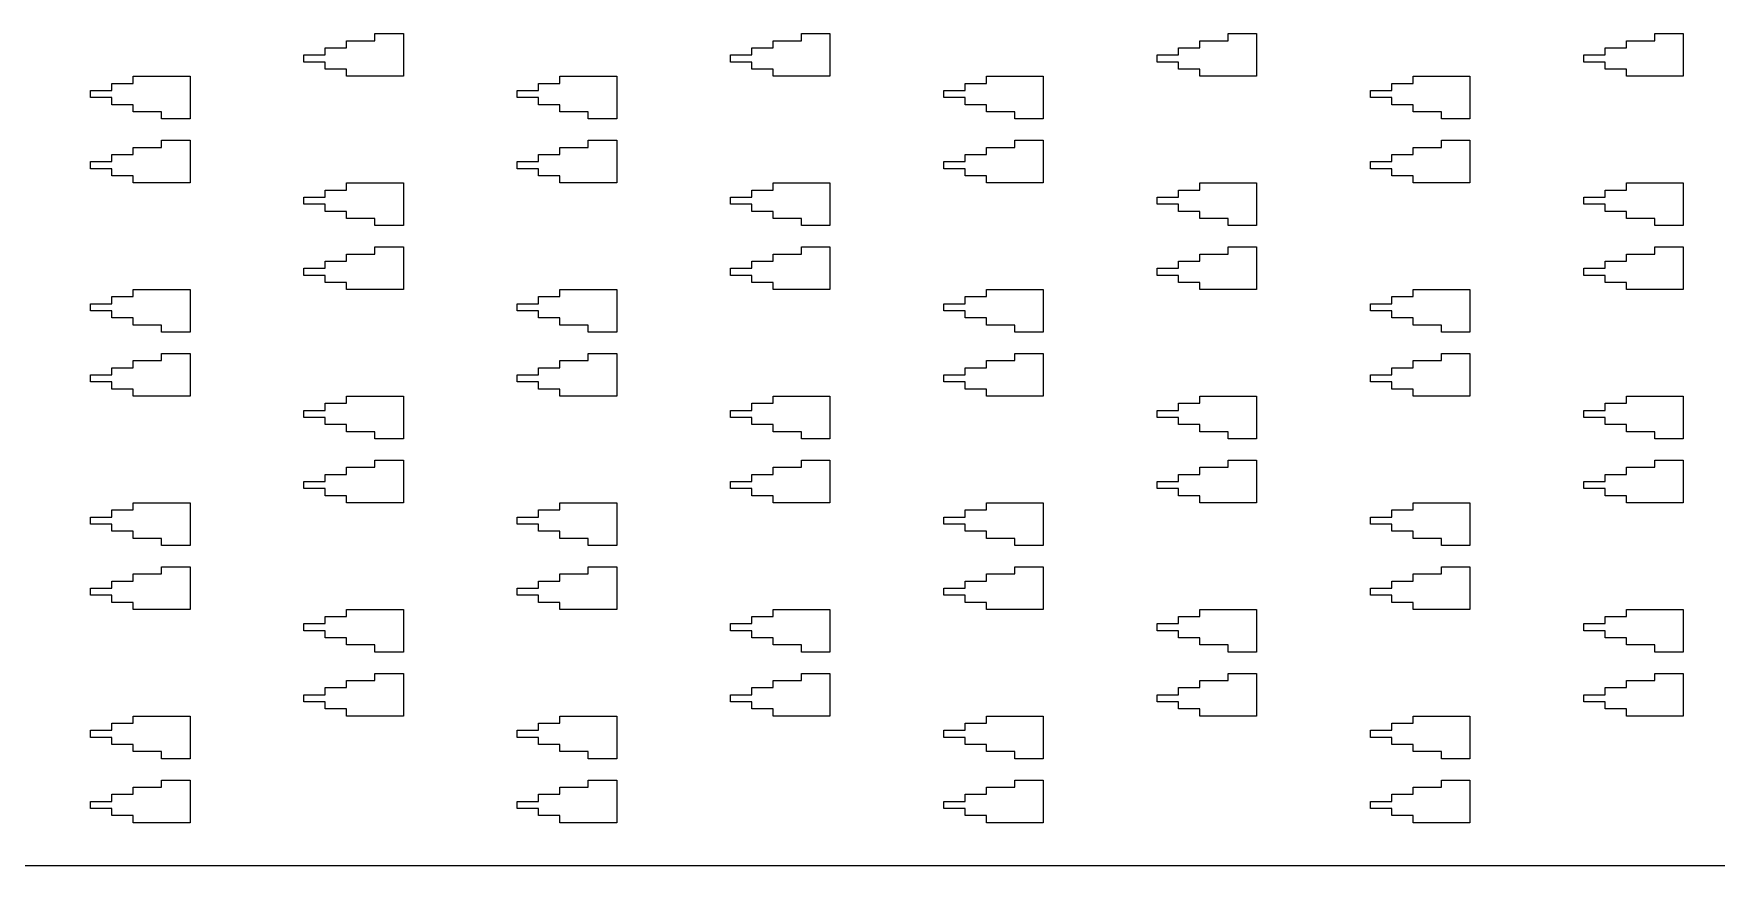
# Model space of a CAD drawing. Extents: x -38350 to 38650, y -35000 to 36000.
# Drawn here: x 992 to 1228.7, y 35000 to 35117 of the extents above; entities that cross this region are included whole.
import ezdxf

# ---------------------------------------------------------------- set-up
doc = ezdxf.new("R2010")
doc.units = 0
doc.header["$MEASUREMENT"] = 0

msp = doc.modelspace()

# ---------------------------------------------------------------- linework, layer by layer
for p, q in [((1036, 35115), (1036, 35116)), ((1036, 35116), (1040, 35116)), ((1040, 35116), (1040, 35117)), ((1040, 35117), (1044, 35117)), ((1044, 35117), (1044, 35111)), ((1096, 35115), (1096, 35116)), ((1096, 35116), (1100, 35116)), ((1100, 35116), (1100, 35117)), ((1100, 35117), (1104, 35117)), ((1104, 35117), (1104, 35111)), ((1156, 35115), (1156, 35116)), ((1156, 35116), (1160, 35116)), ((1160, 35116), (1160, 35117)), ((1160, 35117), (1164, 35117)), ((1164, 35117), (1164, 35111)), ((1216, 35115), (1216, 35116)), ((1216, 35116), (1220, 35116)), ((1220, 35116), (1220, 35117)), ((1220, 35117), (1224, 35117)), ((1224, 35117), (1224, 35111)), ((1030, 35113), (1030, 35114)), ((1030, 35114), (1033, 35114)), ((1033, 35114), (1033, 35115)), ((1033, 35115), (1036, 35115)), ((1090, 35113), (1090, 35114)), ((1090, 35114), (1093, 35114)), ((1093, 35114), (1093, 35115)), ((1093, 35115), (1096, 35115)), ((1150, 35113), (1150, 35114)), ((1150, 35114), (1153, 35114)), ((1153, 35114), (1153, 35115)), ((1153, 35115), (1156, 35115)), ((1210, 35113), (1210, 35114)), ((1210, 35114), (1213, 35114)), ((1213, 35114), (1213, 35115)), ((1213, 35115), (1216, 35115)), ((1006, 35110), (1006, 35111)), ((1006, 35111), (1014, 35111)), ((1014, 35111), (1014, 35105)), ((1033, 35113), (1030, 35113)), ((1033, 35112), (1033, 35113)), ((1036, 35112), (1033, 35112)), ((1036, 35111), (1036, 35112)), ((1044, 35111), (1036, 35111)), ((1066, 35110), (1066, 35111)), ((1066, 35111), (1074, 35111)), ((1074, 35111), (1074, 35105)), ((1093, 35113), (1090, 35113)), ((1093, 35112), (1093, 35113)), ((1096, 35112), (1093, 35112)), ((1096, 35111), (1096, 35112)), ((1104, 35111), (1096, 35111)), ((1126, 35110), (1126, 35111)), ((1126, 35111), (1134, 35111)), ((1134, 35111), (1134, 35105)), ((1153, 35113), (1150, 35113)), ((1153, 35112), (1153, 35113)), ((1156, 35112), (1153, 35112)), ((1156, 35111), (1156, 35112)), ((1164, 35111), (1156, 35111)), ((1186, 35110), (1186, 35111)), ((1186, 35111), (1194, 35111)), ((1194, 35111), (1194, 35105)), ((1213, 35113), (1210, 35113)), ((1213, 35112), (1213, 35113)), ((1216, 35112), (1213, 35112)), ((1216, 35111), (1216, 35112)), ((1224, 35111), (1216, 35111)), ((1000, 35108), (1000, 35109)), ((1000, 35109), (1003, 35109)), ((1003, 35109), (1003, 35110)), ((1003, 35110), (1006, 35110)), ((1060, 35108), (1060, 35109)), ((1060, 35109), (1063, 35109)), ((1063, 35109), (1063, 35110)), ((1063, 35110), (1066, 35110)), ((1120, 35108), (1120, 35109)), ((1120, 35109), (1123, 35109)), ((1123, 35109), (1123, 35110)), ((1123, 35110), (1126, 35110)), ((1180, 35108), (1180, 35109)), ((1180, 35109), (1183, 35109)), ((1183, 35109), (1183, 35110)), ((1183, 35110), (1186, 35110)), ((1003, 35108), (1000, 35108)), ((1003, 35107), (1003, 35108)), ((1006, 35107), (1003, 35107)), ((1006, 35106), (1006, 35107)), ((1010, 35106), (1006, 35106)), ((1010, 35105), (1010, 35106)), ((1063, 35108), (1060, 35108)), ((1063, 35107), (1063, 35108)), ((1066, 35107), (1063, 35107)), ((1066, 35106), (1066, 35107)), ((1070, 35106), (1066, 35106)), ((1070, 35105), (1070, 35106)), ((1123, 35108), (1120, 35108)), ((1123, 35107), (1123, 35108)), ((1126, 35107), (1123, 35107)), ((1126, 35106), (1126, 35107)), ((1130, 35106), (1126, 35106)), ((1130, 35105), (1130, 35106)), ((1183, 35108), (1180, 35108)), ((1183, 35107), (1183, 35108)), ((1186, 35107), (1183, 35107)), ((1186, 35106), (1186, 35107)), ((1190, 35106), (1186, 35106)), ((1190, 35105), (1190, 35106)), ((1014, 35105), (1010, 35105)), ((1074, 35105), (1070, 35105)), ((1134, 35105), (1130, 35105)), ((1194, 35105), (1190, 35105)), ((1010, 35101), (1010, 35102)), ((1010, 35102), (1014, 35102)), ((1014, 35102), (1014, 35096)), ((1070, 35101), (1070, 35102)), ((1070, 35102), (1074, 35102)), ((1074, 35102), (1074, 35096)), ((1130, 35101), (1130, 35102)), ((1130, 35102), (1134, 35102)), ((1134, 35102), (1134, 35096)), ((1190, 35101), (1190, 35102)), ((1190, 35102), (1194, 35102)), ((1194, 35102), (1194, 35096)), ((1000, 35098), (1000, 35099)), ((1000, 35099), (1003, 35099)), ((1003, 35099), (1003, 35100)), ((1003, 35100), (1006, 35100)), ((1006, 35100), (1006, 35101)), ((1006, 35101), (1010, 35101)), ((1060, 35098), (1060, 35099)), ((1060, 35099), (1063, 35099)), ((1063, 35099), (1063, 35100)), ((1063, 35100), (1066, 35100)), ((1066, 35100), (1066, 35101)), ((1066, 35101), (1070, 35101)), ((1120, 35098), (1120, 35099)), ((1120, 35099), (1123, 35099)), ((1123, 35099), (1123, 35100)), ((1123, 35100), (1126, 35100)), ((1126, 35100), (1126, 35101)), ((1126, 35101), (1130, 35101)), ((1180, 35098), (1180, 35099)), ((1180, 35099), (1183, 35099)), ((1183, 35099), (1183, 35100)), ((1183, 35100), (1186, 35100)), ((1186, 35100), (1186, 35101)), ((1186, 35101), (1190, 35101)), ((1003, 35098), (1000, 35098)), ((1003, 35097), (1003, 35098)), ((1006, 35097), (1003, 35097)), ((1006, 35096), (1006, 35097)), ((1063, 35098), (1060, 35098)), ((1063, 35097), (1063, 35098)), ((1066, 35097), (1063, 35097)), ((1066, 35096), (1066, 35097)), ((1123, 35098), (1120, 35098)), ((1123, 35097), (1123, 35098)), ((1126, 35097), (1123, 35097)), ((1126, 35096), (1126, 35097)), ((1183, 35098), (1180, 35098)), ((1183, 35097), (1183, 35098)), ((1186, 35097), (1183, 35097)), ((1186, 35096), (1186, 35097)), ((1014, 35096), (1006, 35096)), ((1033, 35094), (1033, 35095)), ((1033, 35095), (1036, 35095)), ((1036, 35095), (1036, 35096)), ((1036, 35096), (1044, 35096)), ((1044, 35096), (1044, 35090)), ((1074, 35096), (1066, 35096)), ((1093, 35094), (1093, 35095)), ((1093, 35095), (1096, 35095)), ((1096, 35095), (1096, 35096)), ((1096, 35096), (1104, 35096)), ((1104, 35096), (1104, 35090)), ((1134, 35096), (1126, 35096)), ((1153, 35094), (1153, 35095)), ((1153, 35095), (1156, 35095)), ((1156, 35095), (1156, 35096)), ((1156, 35096), (1164, 35096)), ((1164, 35096), (1164, 35090)), ((1194, 35096), (1186, 35096)), ((1213, 35094), (1213, 35095)), ((1213, 35095), (1216, 35095)), ((1216, 35095), (1216, 35096)), ((1216, 35096), (1224, 35096)), ((1224, 35096), (1224, 35090)), ((1030, 35093), (1030, 35094)), ((1030, 35094), (1033, 35094)), ((1033, 35093), (1030, 35093)), ((1033, 35092), (1033, 35093)), ((1036, 35092), (1033, 35092)), ((1036, 35091), (1036, 35092)), ((1090, 35093), (1090, 35094)), ((1090, 35094), (1093, 35094)), ((1093, 35093), (1090, 35093)), ((1093, 35092), (1093, 35093)), ((1096, 35092), (1093, 35092)), ((1096, 35091), (1096, 35092)), ((1150, 35093), (1150, 35094)), ((1150, 35094), (1153, 35094)), ((1153, 35093), (1150, 35093)), ((1153, 35092), (1153, 35093)), ((1156, 35092), (1153, 35092)), ((1156, 35091), (1156, 35092)), ((1210, 35093), (1210, 35094)), ((1210, 35094), (1213, 35094)), ((1213, 35093), (1210, 35093)), ((1213, 35092), (1213, 35093)), ((1216, 35092), (1213, 35092)), ((1216, 35091), (1216, 35092)), ((1040, 35091), (1036, 35091)), ((1040, 35090), (1040, 35091)), ((1044, 35090), (1040, 35090)), ((1100, 35091), (1096, 35091)), ((1100, 35090), (1100, 35091)), ((1104, 35090), (1100, 35090)), ((1160, 35091), (1156, 35091)), ((1160, 35090), (1160, 35091)), ((1164, 35090), (1160, 35090)), ((1220, 35091), (1216, 35091)), ((1220, 35090), (1220, 35091)), ((1224, 35090), (1220, 35090)), ((1033, 35084), (1033, 35085)), ((1033, 35085), (1036, 35085)), ((1036, 35085), (1036, 35086)), ((1036, 35086), (1040, 35086)), ((1040, 35086), (1040, 35087)), ((1040, 35087), (1044, 35087)), ((1044, 35087), (1044, 35081)), ((1093, 35084), (1093, 35085)), ((1093, 35085), (1096, 35085)), ((1096, 35085), (1096, 35086)), ((1096, 35086), (1100, 35086)), ((1100, 35086), (1100, 35087)), ((1100, 35087), (1104, 35087)), ((1104, 35087), (1104, 35081)), ((1153, 35084), (1153, 35085)), ((1153, 35085), (1156, 35085)), ((1156, 35085), (1156, 35086)), ((1156, 35086), (1160, 35086)), ((1160, 35086), (1160, 35087)), ((1160, 35087), (1164, 35087)), ((1164, 35087), (1164, 35081)), ((1213, 35084), (1213, 35085)), ((1213, 35085), (1216, 35085)), ((1216, 35085), (1216, 35086)), ((1216, 35086), (1220, 35086)), ((1220, 35086), (1220, 35087)), ((1220, 35087), (1224, 35087)), ((1224, 35087), (1224, 35081)), ((1030, 35083), (1030, 35084)), ((1030, 35084), (1033, 35084)), ((1033, 35083), (1030, 35083)), ((1033, 35082), (1033, 35083)), ((1090, 35083), (1090, 35084)), ((1090, 35084), (1093, 35084)), ((1093, 35083), (1090, 35083)), ((1093, 35082), (1093, 35083)), ((1150, 35083), (1150, 35084)), ((1150, 35084), (1153, 35084)), ((1153, 35083), (1150, 35083)), ((1153, 35082), (1153, 35083)), ((1210, 35083), (1210, 35084)), ((1210, 35084), (1213, 35084)), ((1213, 35083), (1210, 35083)), ((1213, 35082), (1213, 35083)), ((1003, 35079), (1003, 35080)), ((1003, 35080), (1006, 35080)), ((1006, 35080), (1006, 35081)), ((1006, 35081), (1014, 35081)), ((1014, 35081), (1014, 35075)), ((1036, 35082), (1033, 35082)), ((1036, 35081), (1036, 35082)), ((1044, 35081), (1036, 35081)), ((1063, 35079), (1063, 35080)), ((1063, 35080), (1066, 35080)), ((1066, 35080), (1066, 35081)), ((1066, 35081), (1074, 35081)), ((1074, 35081), (1074, 35075)), ((1096, 35082), (1093, 35082)), ((1096, 35081), (1096, 35082)), ((1104, 35081), (1096, 35081)), ((1123, 35079), (1123, 35080)), ((1123, 35080), (1126, 35080)), ((1126, 35080), (1126, 35081)), ((1126, 35081), (1134, 35081)), ((1134, 35081), (1134, 35075)), ((1156, 35082), (1153, 35082)), ((1156, 35081), (1156, 35082)), ((1164, 35081), (1156, 35081)), ((1183, 35079), (1183, 35080)), ((1183, 35080), (1186, 35080)), ((1186, 35080), (1186, 35081)), ((1186, 35081), (1194, 35081)), ((1194, 35081), (1194, 35075)), ((1216, 35082), (1213, 35082)), ((1216, 35081), (1216, 35082)), ((1224, 35081), (1216, 35081)), ((1000, 35078), (1000, 35079)), ((1000, 35079), (1003, 35079)), ((1003, 35078), (1000, 35078)), ((1003, 35077), (1003, 35078)), ((1060, 35078), (1060, 35079)), ((1060, 35079), (1063, 35079)), ((1063, 35078), (1060, 35078)), ((1063, 35077), (1063, 35078)), ((1120, 35078), (1120, 35079)), ((1120, 35079), (1123, 35079)), ((1123, 35078), (1120, 35078)), ((1123, 35077), (1123, 35078)), ((1180, 35078), (1180, 35079)), ((1180, 35079), (1183, 35079)), ((1183, 35078), (1180, 35078)), ((1183, 35077), (1183, 35078)), ((1006, 35077), (1003, 35077)), ((1006, 35076), (1006, 35077)), ((1010, 35076), (1006, 35076)), ((1010, 35075), (1010, 35076)), ((1066, 35077), (1063, 35077)), ((1066, 35076), (1066, 35077)), ((1070, 35076), (1066, 35076)), ((1070, 35075), (1070, 35076)), ((1126, 35077), (1123, 35077)), ((1126, 35076), (1126, 35077)), ((1130, 35076), (1126, 35076)), ((1130, 35075), (1130, 35076)), ((1186, 35077), (1183, 35077)), ((1186, 35076), (1186, 35077)), ((1190, 35076), (1186, 35076)), ((1190, 35075), (1190, 35076)), ((1014, 35075), (1010, 35075)), ((1074, 35075), (1070, 35075)), ((1134, 35075), (1130, 35075)), ((1194, 35075), (1190, 35075)), ((1006, 35070), (1006, 35071)), ((1006, 35071), (1010, 35071)), ((1010, 35071), (1010, 35072)), ((1010, 35072), (1014, 35072)), ((1014, 35072), (1014, 35066)), ((1066, 35070), (1066, 35071)), ((1066, 35071), (1070, 35071)), ((1070, 35071), (1070, 35072)), ((1070, 35072), (1074, 35072)), ((1074, 35072), (1074, 35066)), ((1126, 35070), (1126, 35071)), ((1126, 35071), (1130, 35071)), ((1130, 35071), (1130, 35072)), ((1130, 35072), (1134, 35072)), ((1134, 35072), (1134, 35066)), ((1186, 35070), (1186, 35071)), ((1186, 35071), (1190, 35071)), ((1190, 35071), (1190, 35072)), ((1190, 35072), (1194, 35072)), ((1194, 35072), (1194, 35066)), ((1000, 35068), (1000, 35069)), ((1000, 35069), (1003, 35069)), ((1003, 35069), (1003, 35070)), ((1003, 35070), (1006, 35070)), ((1060, 35068), (1060, 35069)), ((1060, 35069), (1063, 35069)), ((1063, 35069), (1063, 35070)), ((1063, 35070), (1066, 35070)), ((1120, 35068), (1120, 35069)), ((1120, 35069), (1123, 35069)), ((1123, 35069), (1123, 35070)), ((1123, 35070), (1126, 35070)), ((1180, 35068), (1180, 35069)), ((1180, 35069), (1183, 35069)), ((1183, 35069), (1183, 35070)), ((1183, 35070), (1186, 35070)), ((1003, 35068), (1000, 35068)), ((1003, 35067), (1003, 35068)), ((1006, 35067), (1003, 35067)), ((1006, 35066), (1006, 35067)), ((1014, 35066), (1006, 35066)), ((1036, 35065), (1036, 35066)), ((1036, 35066), (1044, 35066)), ((1044, 35066), (1044, 35060)), ((1063, 35068), (1060, 35068)), ((1063, 35067), (1063, 35068)), ((1066, 35067), (1063, 35067)), ((1066, 35066), (1066, 35067)), ((1074, 35066), (1066, 35066)), ((1096, 35065), (1096, 35066)), ((1096, 35066), (1104, 35066)), ((1104, 35066), (1104, 35060)), ((1123, 35068), (1120, 35068)), ((1123, 35067), (1123, 35068)), ((1126, 35067), (1123, 35067)), ((1126, 35066), (1126, 35067)), ((1134, 35066), (1126, 35066)), ((1156, 35065), (1156, 35066)), ((1156, 35066), (1164, 35066)), ((1164, 35066), (1164, 35060)), ((1183, 35068), (1180, 35068)), ((1183, 35067), (1183, 35068)), ((1186, 35067), (1183, 35067)), ((1186, 35066), (1186, 35067)), ((1194, 35066), (1186, 35066)), ((1216, 35065), (1216, 35066)), ((1216, 35066), (1224, 35066)), ((1224, 35066), (1224, 35060)), ((1030, 35063), (1030, 35064)), ((1030, 35064), (1033, 35064)), ((1033, 35064), (1033, 35065)), ((1033, 35065), (1036, 35065)), ((1090, 35063), (1090, 35064)), ((1090, 35064), (1093, 35064)), ((1093, 35064), (1093, 35065)), ((1093, 35065), (1096, 35065)), ((1150, 35063), (1150, 35064)), ((1150, 35064), (1153, 35064)), ((1153, 35064), (1153, 35065)), ((1153, 35065), (1156, 35065)), ((1210, 35063), (1210, 35064)), ((1210, 35064), (1213, 35064)), ((1213, 35064), (1213, 35065)), ((1213, 35065), (1216, 35065)), ((1033, 35063), (1030, 35063)), ((1033, 35062), (1033, 35063)), ((1036, 35062), (1033, 35062)), ((1036, 35061), (1036, 35062)), ((1040, 35061), (1036, 35061)), ((1040, 35060), (1040, 35061)), ((1093, 35063), (1090, 35063)), ((1093, 35062), (1093, 35063)), ((1096, 35062), (1093, 35062)), ((1096, 35061), (1096, 35062)), ((1100, 35061), (1096, 35061)), ((1100, 35060), (1100, 35061)), ((1153, 35063), (1150, 35063)), ((1153, 35062), (1153, 35063)), ((1156, 35062), (1153, 35062)), ((1156, 35061), (1156, 35062)), ((1160, 35061), (1156, 35061)), ((1160, 35060), (1160, 35061)), ((1213, 35063), (1210, 35063)), ((1213, 35062), (1213, 35063)), ((1216, 35062), (1213, 35062)), ((1216, 35061), (1216, 35062)), ((1220, 35061), (1216, 35061)), ((1220, 35060), (1220, 35061)), ((1044, 35060), (1040, 35060)), ((1104, 35060), (1100, 35060)), ((1164, 35060), (1160, 35060)), ((1224, 35060), (1220, 35060)), ((1040, 35056), (1040, 35057)), ((1040, 35057), (1044, 35057)), ((1044, 35057), (1044, 35051)), ((1100, 35056), (1100, 35057)), ((1100, 35057), (1104, 35057)), ((1104, 35057), (1104, 35051)), ((1160, 35056), (1160, 35057)), ((1160, 35057), (1164, 35057)), ((1164, 35057), (1164, 35051)), ((1220, 35056), (1220, 35057)), ((1220, 35057), (1224, 35057)), ((1224, 35057), (1224, 35051)), ((1030, 35053), (1030, 35054)), ((1030, 35054), (1033, 35054)), ((1033, 35054), (1033, 35055)), ((1033, 35055), (1036, 35055)), ((1036, 35055), (1036, 35056)), ((1036, 35056), (1040, 35056)), ((1090, 35053), (1090, 35054)), ((1090, 35054), (1093, 35054)), ((1093, 35054), (1093, 35055)), ((1093, 35055), (1096, 35055)), ((1096, 35055), (1096, 35056)), ((1096, 35056), (1100, 35056)), ((1150, 35053), (1150, 35054)), ((1150, 35054), (1153, 35054)), ((1153, 35054), (1153, 35055)), ((1153, 35055), (1156, 35055)), ((1156, 35055), (1156, 35056)), ((1156, 35056), (1160, 35056)), ((1210, 35053), (1210, 35054)), ((1210, 35054), (1213, 35054)), ((1213, 35054), (1213, 35055)), ((1213, 35055), (1216, 35055)), ((1216, 35055), (1216, 35056)), ((1216, 35056), (1220, 35056)), ((1033, 35053), (1030, 35053)), ((1033, 35052), (1033, 35053)), ((1036, 35052), (1033, 35052)), ((1036, 35051), (1036, 35052)), ((1093, 35053), (1090, 35053)), ((1093, 35052), (1093, 35053)), ((1096, 35052), (1093, 35052)), ((1096, 35051), (1096, 35052)), ((1153, 35053), (1150, 35053)), ((1153, 35052), (1153, 35053)), ((1156, 35052), (1153, 35052)), ((1156, 35051), (1156, 35052)), ((1213, 35053), (1210, 35053)), ((1213, 35052), (1213, 35053)), ((1216, 35052), (1213, 35052)), ((1216, 35051), (1216, 35052)), ((1003, 35049), (1003, 35050)), ((1003, 35050), (1006, 35050)), ((1006, 35050), (1006, 35051)), ((1006, 35051), (1014, 35051)), ((1014, 35051), (1014, 35045)), ((1044, 35051), (1036, 35051)), ((1063, 35049), (1063, 35050)), ((1063, 35050), (1066, 35050)), ((1066, 35050), (1066, 35051)), ((1066, 35051), (1074, 35051)), ((1074, 35051), (1074, 35045)), ((1104, 35051), (1096, 35051)), ((1123, 35049), (1123, 35050)), ((1123, 35050), (1126, 35050)), ((1126, 35050), (1126, 35051)), ((1126, 35051), (1134, 35051)), ((1134, 35051), (1134, 35045)), ((1164, 35051), (1156, 35051)), ((1183, 35049), (1183, 35050)), ((1183, 35050), (1186, 35050)), ((1186, 35050), (1186, 35051)), ((1186, 35051), (1194, 35051)), ((1194, 35051), (1194, 35045)), ((1224, 35051), (1216, 35051)), ((1000, 35048), (1000, 35049)), ((1000, 35049), (1003, 35049)), ((1003, 35048), (1000, 35048)), ((1003, 35047), (1003, 35048)), ((1006, 35047), (1003, 35047)), ((1006, 35046), (1006, 35047)), ((1060, 35048), (1060, 35049)), ((1060, 35049), (1063, 35049)), ((1063, 35048), (1060, 35048)), ((1063, 35047), (1063, 35048)), ((1066, 35047), (1063, 35047)), ((1066, 35046), (1066, 35047)), ((1120, 35048), (1120, 35049)), ((1120, 35049), (1123, 35049)), ((1123, 35048), (1120, 35048)), ((1123, 35047), (1123, 35048)), ((1126, 35047), (1123, 35047)), ((1126, 35046), (1126, 35047)), ((1180, 35048), (1180, 35049)), ((1180, 35049), (1183, 35049)), ((1183, 35048), (1180, 35048)), ((1183, 35047), (1183, 35048)), ((1186, 35047), (1183, 35047)), ((1186, 35046), (1186, 35047)), ((1010, 35046), (1006, 35046)), ((1010, 35045), (1010, 35046)), ((1014, 35045), (1010, 35045)), ((1070, 35046), (1066, 35046)), ((1070, 35045), (1070, 35046)), ((1074, 35045), (1070, 35045)), ((1130, 35046), (1126, 35046)), ((1130, 35045), (1130, 35046)), ((1134, 35045), (1130, 35045)), ((1190, 35046), (1186, 35046)), ((1190, 35045), (1190, 35046)), ((1194, 35045), (1190, 35045)), ((1003, 35039), (1003, 35040)), ((1003, 35040), (1006, 35040)), ((1006, 35040), (1006, 35041)), ((1006, 35041), (1010, 35041)), ((1010, 35041), (1010, 35042)), ((1010, 35042), (1014, 35042)), ((1014, 35042), (1014, 35036)), ((1063, 35039), (1063, 35040)), ((1063, 35040), (1066, 35040)), ((1066, 35040), (1066, 35041)), ((1066, 35041), (1070, 35041)), ((1070, 35041), (1070, 35042)), ((1070, 35042), (1074, 35042)), ((1074, 35042), (1074, 35036)), ((1123, 35039), (1123, 35040)), ((1123, 35040), (1126, 35040)), ((1126, 35040), (1126, 35041)), ((1126, 35041), (1130, 35041)), ((1130, 35041), (1130, 35042)), ((1130, 35042), (1134, 35042)), ((1134, 35042), (1134, 35036)), ((1183, 35039), (1183, 35040)), ((1183, 35040), (1186, 35040)), ((1186, 35040), (1186, 35041)), ((1186, 35041), (1190, 35041)), ((1190, 35041), (1190, 35042)), ((1190, 35042), (1194, 35042)), ((1194, 35042), (1194, 35036)), ((1000, 35038), (1000, 35039)), ((1000, 35039), (1003, 35039)), ((1003, 35038), (1000, 35038)), ((1003, 35037), (1003, 35038)), ((1060, 35038), (1060, 35039)), ((1060, 35039), (1063, 35039)), ((1063, 35038), (1060, 35038)), ((1063, 35037), (1063, 35038)), ((1120, 35038), (1120, 35039)), ((1120, 35039), (1123, 35039)), ((1123, 35038), (1120, 35038)), ((1123, 35037), (1123, 35038)), ((1180, 35038), (1180, 35039)), ((1180, 35039), (1183, 35039)), ((1183, 35038), (1180, 35038)), ((1183, 35037), (1183, 35038)), ((1006, 35037), (1003, 35037)), ((1006, 35036), (1006, 35037)), ((1014, 35036), (1006, 35036)), ((1033, 35034), (1033, 35035)), ((1033, 35035), (1036, 35035)), ((1036, 35035), (1036, 35036)), ((1036, 35036), (1044, 35036)), ((1044, 35036), (1044, 35030)), ((1066, 35037), (1063, 35037)), ((1066, 35036), (1066, 35037)), ((1074, 35036), (1066, 35036)), ((1093, 35034), (1093, 35035)), ((1093, 35035), (1096, 35035)), ((1096, 35035), (1096, 35036)), ((1096, 35036), (1104, 35036)), ((1104, 35036), (1104, 35030)), ((1126, 35037), (1123, 35037)), ((1126, 35036), (1126, 35037)), ((1134, 35036), (1126, 35036)), ((1153, 35034), (1153, 35035)), ((1153, 35035), (1156, 35035)), ((1156, 35035), (1156, 35036)), ((1156, 35036), (1164, 35036)), ((1164, 35036), (1164, 35030)), ((1186, 35037), (1183, 35037)), ((1186, 35036), (1186, 35037)), ((1194, 35036), (1186, 35036)), ((1213, 35034), (1213, 35035)), ((1213, 35035), (1216, 35035)), ((1216, 35035), (1216, 35036)), ((1216, 35036), (1224, 35036)), ((1224, 35036), (1224, 35030)), ((1030, 35033), (1030, 35034)), ((1030, 35034), (1033, 35034)), ((1033, 35033), (1030, 35033)), ((1033, 35032), (1033, 35033)), ((1090, 35033), (1090, 35034)), ((1090, 35034), (1093, 35034)), ((1093, 35033), (1090, 35033)), ((1093, 35032), (1093, 35033)), ((1150, 35033), (1150, 35034)), ((1150, 35034), (1153, 35034)), ((1153, 35033), (1150, 35033)), ((1153, 35032), (1153, 35033)), ((1210, 35033), (1210, 35034)), ((1210, 35034), (1213, 35034)), ((1213, 35033), (1210, 35033)), ((1213, 35032), (1213, 35033)), ((1036, 35032), (1033, 35032)), ((1036, 35031), (1036, 35032)), ((1040, 35031), (1036, 35031)), ((1040, 35030), (1040, 35031)), ((1096, 35032), (1093, 35032)), ((1096, 35031), (1096, 35032)), ((1100, 35031), (1096, 35031)), ((1100, 35030), (1100, 35031)), ((1156, 35032), (1153, 35032)), ((1156, 35031), (1156, 35032)), ((1160, 35031), (1156, 35031)), ((1160, 35030), (1160, 35031)), ((1216, 35032), (1213, 35032)), ((1216, 35031), (1216, 35032)), ((1220, 35031), (1216, 35031)), ((1220, 35030), (1220, 35031)), ((1044, 35030), (1040, 35030)), ((1104, 35030), (1100, 35030)), ((1164, 35030), (1160, 35030)), ((1224, 35030), (1220, 35030)), ((1036, 35025), (1036, 35026)), ((1036, 35026), (1040, 35026)), ((1040, 35026), (1040, 35027)), ((1040, 35027), (1044, 35027)), ((1044, 35027), (1044, 35021)), ((1096, 35025), (1096, 35026)), ((1096, 35026), (1100, 35026)), ((1100, 35026), (1100, 35027)), ((1100, 35027), (1104, 35027)), ((1104, 35027), (1104, 35021)), ((1156, 35025), (1156, 35026)), ((1156, 35026), (1160, 35026)), ((1160, 35026), (1160, 35027)), ((1160, 35027), (1164, 35027)), ((1164, 35027), (1164, 35021)), ((1216, 35025), (1216, 35026)), ((1216, 35026), (1220, 35026)), ((1220, 35026), (1220, 35027)), ((1220, 35027), (1224, 35027)), ((1224, 35027), (1224, 35021)), ((1030, 35023), (1030, 35024)), ((1030, 35024), (1033, 35024)), ((1033, 35024), (1033, 35025)), ((1033, 35025), (1036, 35025)), ((1090, 35023), (1090, 35024)), ((1090, 35024), (1093, 35024)), ((1093, 35024), (1093, 35025)), ((1093, 35025), (1096, 35025)), ((1150, 35023), (1150, 35024)), ((1150, 35024), (1153, 35024)), ((1153, 35024), (1153, 35025)), ((1153, 35025), (1156, 35025)), ((1210, 35023), (1210, 35024)), ((1210, 35024), (1213, 35024)), ((1213, 35024), (1213, 35025)), ((1213, 35025), (1216, 35025)), ((1006, 35020), (1006, 35021)), ((1006, 35021), (1014, 35021)), ((1014, 35021), (1014, 35015)), ((1033, 35023), (1030, 35023)), ((1033, 35022), (1033, 35023)), ((1036, 35022), (1033, 35022)), ((1036, 35021), (1036, 35022)), ((1044, 35021), (1036, 35021)), ((1066, 35020), (1066, 35021)), ((1066, 35021), (1074, 35021)), ((1074, 35021), (1074, 35015)), ((1093, 35023), (1090, 35023)), ((1093, 35022), (1093, 35023)), ((1096, 35022), (1093, 35022)), ((1096, 35021), (1096, 35022)), ((1104, 35021), (1096, 35021)), ((1126, 35020), (1126, 35021)), ((1126, 35021), (1134, 35021)), ((1134, 35021), (1134, 35015)), ((1153, 35023), (1150, 35023)), ((1153, 35022), (1153, 35023)), ((1156, 35022), (1153, 35022)), ((1156, 35021), (1156, 35022)), ((1164, 35021), (1156, 35021)), ((1186, 35020), (1186, 35021)), ((1186, 35021), (1194, 35021)), ((1194, 35021), (1194, 35015)), ((1213, 35023), (1210, 35023)), ((1213, 35022), (1213, 35023)), ((1216, 35022), (1213, 35022)), ((1216, 35021), (1216, 35022)), ((1224, 35021), (1216, 35021)), ((1000, 35018), (1000, 35019)), ((1000, 35019), (1003, 35019)), ((1003, 35019), (1003, 35020)), ((1003, 35020), (1006, 35020)), ((1060, 35018), (1060, 35019)), ((1060, 35019), (1063, 35019)), ((1063, 35019), (1063, 35020)), ((1063, 35020), (1066, 35020)), ((1120, 35018), (1120, 35019)), ((1120, 35019), (1123, 35019)), ((1123, 35019), (1123, 35020)), ((1123, 35020), (1126, 35020)), ((1180, 35018), (1180, 35019)), ((1180, 35019), (1183, 35019)), ((1183, 35019), (1183, 35020)), ((1183, 35020), (1186, 35020)), ((1003, 35018), (1000, 35018)), ((1003, 35017), (1003, 35018)), ((1006, 35017), (1003, 35017)), ((1006, 35016), (1006, 35017)), ((1063, 35018), (1060, 35018)), ((1063, 35017), (1063, 35018)), ((1066, 35017), (1063, 35017)), ((1066, 35016), (1066, 35017)), ((1123, 35018), (1120, 35018)), ((1123, 35017), (1123, 35018)), ((1126, 35017), (1123, 35017)), ((1126, 35016), (1126, 35017)), ((1183, 35018), (1180, 35018)), ((1183, 35017), (1183, 35018)), ((1186, 35017), (1183, 35017)), ((1186, 35016), (1186, 35017)), ((1010, 35016), (1006, 35016)), ((1010, 35015), (1010, 35016)), ((1014, 35015), (1010, 35015)), ((1070, 35016), (1066, 35016)), ((1070, 35015), (1070, 35016)), ((1074, 35015), (1070, 35015)), ((1130, 35016), (1126, 35016)), ((1130, 35015), (1130, 35016)), ((1134, 35015), (1130, 35015)), ((1190, 35016), (1186, 35016)), ((1190, 35015), (1190, 35016)), ((1194, 35015), (1190, 35015)), ((1010, 35011), (1010, 35012)), ((1010, 35012), (1014, 35012)), ((1014, 35012), (1014, 35006)), ((1070, 35011), (1070, 35012)), ((1070, 35012), (1074, 35012)), ((1074, 35012), (1074, 35006)), ((1130, 35011), (1130, 35012)), ((1130, 35012), (1134, 35012)), ((1134, 35012), (1134, 35006)), ((1190, 35011), (1190, 35012)), ((1190, 35012), (1194, 35012)), ((1194, 35012), (1194, 35006)), ((1000, 35008), (1000, 35009)), ((1000, 35009), (1003, 35009)), ((1003, 35009), (1003, 35010)), ((1003, 35010), (1006, 35010)), ((1006, 35010), (1006, 35011)), ((1006, 35011), (1010, 35011)), ((1060, 35008), (1060, 35009)), ((1060, 35009), (1063, 35009)), ((1063, 35009), (1063, 35010)), ((1063, 35010), (1066, 35010)), ((1066, 35010), (1066, 35011)), ((1066, 35011), (1070, 35011)), ((1120, 35008), (1120, 35009)), ((1120, 35009), (1123, 35009)), ((1123, 35009), (1123, 35010)), ((1123, 35010), (1126, 35010)), ((1126, 35010), (1126, 35011)), ((1126, 35011), (1130, 35011)), ((1180, 35008), (1180, 35009)), ((1180, 35009), (1183, 35009)), ((1183, 35009), (1183, 35010)), ((1183, 35010), (1186, 35010)), ((1186, 35010), (1186, 35011)), ((1186, 35011), (1190, 35011)), ((1003, 35008), (1000, 35008)), ((1003, 35007), (1003, 35008)), ((1006, 35007), (1003, 35007)), ((1006, 35006), (1006, 35007)), ((1063, 35008), (1060, 35008)), ((1063, 35007), (1063, 35008)), ((1066, 35007), (1063, 35007)), ((1066, 35006), (1066, 35007)), ((1123, 35008), (1120, 35008)), ((1123, 35007), (1123, 35008)), ((1126, 35007), (1123, 35007)), ((1126, 35006), (1126, 35007)), ((1183, 35008), (1180, 35008)), ((1183, 35007), (1183, 35008)), ((1186, 35007), (1183, 35007)), ((1186, 35006), (1186, 35007)), ((1014, 35006), (1006, 35006)), ((1074, 35006), (1066, 35006)), ((1134, 35006), (1126, 35006)), ((1194, 35006), (1186, 35006)), ((-7500, 35000), (7500, 35000))]:
    msp.add_line(p, q)

doc.saveas('drawing.dxf')
